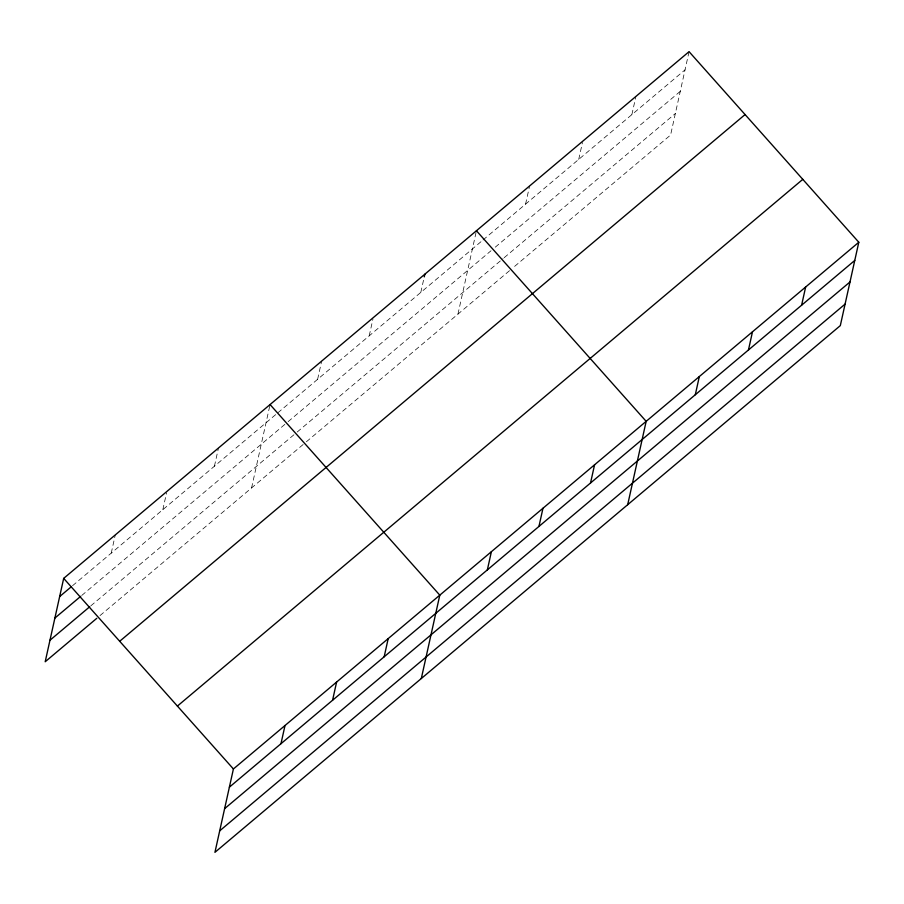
<?xml version="1.0" encoding="UTF-8"?>
<svg xmlns="http://www.w3.org/2000/svg" width="904" height="904" viewBox="0 0 904 904"><rect width="100%" height="100%" fill="white"/><g stroke="black" fill="none" stroke-linecap="round" stroke-linejoin="round"><path stroke-width="0.68" stroke-dasharray="4.52 3.39" d="M111.248 553.112L115.271 534.931M162.833 509.664L166.585 492.77M214.429 466.204L218.463 448.022M251.572 487.934L269.776 405.862M317.62 379.296L321.654 361.114M369.216 335.847L372.957 318.954M420.812 292.387L424.27 276.805M457.955 314.117L476.148 232.045M525.563 204.168L529.597 185.975M578.718 159.398L582.458 142.504M631.873 114.627L635.907 96.434M689.063 51.664L670.587 135.035L513.235 267.55M72.546 585.713L276.771 413.704M277.844 412.8L481.968 240.882M483.03 239.978L685.029 69.857M81.755 595.453L287.054 422.541M288.127 421.637L491.019 250.747M495.279 247.165L680.26 91.36M90.818 605.838L296.116 432.926M297.19 432.022L503.121 258.578M504.183 257.685L675.356 113.52M100.016 615.579L303.168 444.486M306.399 441.762L511.11 269.347"/><path stroke-width="1.36" d="M858.8 242.249L233.413 768.965L214.937 852.336L840.313 325.621L858.8 242.249L689.063 51.664L63.687 578.379L45.2 661.751L96.796 618.302M280.974 743.698L285.009 725.516M424.27 276.805L424.846 274.206M332.57 700.25L336.604 682.057M384.166 656.79L388.2 638.608M421.309 678.52L439.796 595.148L270.059 404.563M487.358 569.882L491.392 551.7M538.953 526.433L542.976 508.24M590.538 482.973L594.572 464.792M627.692 504.703L646.168 421.332L476.431 230.746M695.3 394.754L699.323 376.561M748.455 349.984L752.49 331.791M801.611 305.213L805.645 287.02M59.653 596.572L71.472 586.617M54.884 618.076L80.682 596.357M49.969 640.247L89.733 606.742M119.69 641.275L745.077 114.559M177.41 706.069L802.786 179.354M229.39 787.158L854.766 260.442M224.621 808.662L849.997 281.946M219.706 830.832L845.082 304.106M63.687 578.379L233.413 768.965"/></g></svg>
